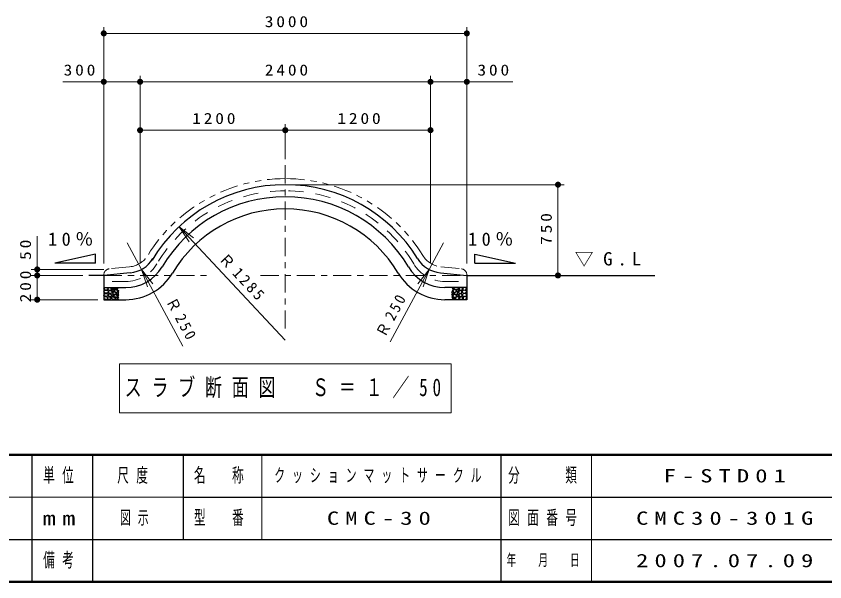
# Model space of a CAD drawing. Units: millimetres on the paper, scale 1:50. Extents: x -365 to 0, y -33 to 257.
# Drawn here: x -210.1 to -76.5, y 0 to 93.5 of the extents above; entities that cross this region are included whole.
import ezdxf

# ---------------------------------------------------------------- set-up
doc = ezdxf.new("R2010")
doc.units = ezdxf.units.MM
for name, pattern in [('USER1', [4.5, 2.5, -2]), ('USER2', [6, 3, -1, 1, -1]), ('USER3', [8, 3, -1, 1, -1, 1, -1])]:
    doc.linetypes.add(name, pattern=pattern)
doc.layers.add('LY_1', color=7, linetype='Continuous', lineweight=13)
doc.styles.add('ＭＳ ゴシック', font='')
doc.styles.get('ＭＳ ゴシック').set_extended_font_data('MS Gothic')

# ---------------------------------------------------------------- blocks, each defined once
blk = doc.blocks.new('open_arrow')
at = {"color": 0, "linetype": 'Continuous', "lineweight": -2}
blk.add_lwpolyline([(7.5, 1.25), (0, 0), (7.5, -1.25)], dxfattribs=at)
blk = doc.blocks.new('filled_dot')
at = {"color": 0, "linetype": 'Continuous', "lineweight": -2, "const_width": 1.25}
blk.add_lwpolyline([(-0.625, 0, 1), (0.625, 0, 1)], format="xyb", close=True, dxfattribs=at)

msp = doc.modelspace()

# ---------------------------------------------------------------- linework, layer by layer
at = {"layer": 'LY_1'}
for p, q in [((-195.629, 52.619), (-195.629, 91.619)), ((-135.629, 52.619), (-135.629, 91.619)), ((-195.629, 90.619), (-135.629, 90.619)), ((-189.626, 52.619), (-189.626, 83.619)), ((-141.632, 52.619), (-141.632, 83.619)), ((-202.407, 82.619), (-189.626, 82.619)), ((-189.626, 82.619), (-141.632, 82.619)), ((-141.632, 82.619), (-128.018, 82.619)), ((-165.629, 69.829), (-165.629, 75.619)), ((-165.629, 69.829), (-165.629, 75.619)), ((-189.626, 74.619), (-165.629, 74.619)), ((-141.632, 74.619), (-165.629, 74.619)), ((-164.629, 65.619), (-119.562, 65.619)), ((-120.562, 65.619), (-120.562, 50.619)), ((-165.629, 39.924), (-183.19, 58.681)), ((-206.629, 50.62), (-206.629, 57.1)), ((-191.759, 56.031), (-182.568, 38.936)), ((-139.499, 56.031), (-148.299, 39.664)), ((-195.629, 51.619), (-207.629, 51.619)), ((-199.074, 50.62), (-207.629, 50.62)), ((-199.074, 50.619), (-207.629, 50.619)), ((-206.629, 46.619), (-206.629, 50.619)), ((-196.629, 46.619), (-207.629, 46.619)), ((-193.029, 36.036), (-193.029, 27.902)), ((-138.229, 36.036), (-193.029, 36.036)), ((-138.229, 27.902), (-138.229, 36.036)), ((-193.029, 27.902), (-138.229, 27.902)), ((-169.5, 21), (-169.5, 7)), ((-115, 21), (-115, 0)), ((-237.5, 14), (-182.5, 14))]:
    msp.add_line(p, q, dxfattribs=at)
at = {"layer": 'LY_1', "linetype": 'USER2'}
for p, q in [((-165.629, 68.829), (-165.629, 41.187)), ((-195.629, 50.619), (-177.773, 50.619)), ((-169.724, 50.619), (-135.629, 50.619))]:
    msp.add_line(p, q, dxfattribs=at)
at = {"layer": 'LY_1', "lineweight": 25}
for p, q in [((-196.981, 54.114), (-203.691, 52.664)), ((-196.981, 52.664), (-196.981, 54.114)), ((-134.277, 52.664), (-134.277, 54.114)), ((-134.277, 54.114), (-127.567, 52.664)), ((-196.981, 52.664), (-203.691, 52.664)), ((-134.277, 52.664), (-127.567, 52.664)), ((-191.261, 51.056), (-195.629, 50.619)), ((-139.997, 51.056), (-135.629, 50.619)), ((-195.629, 50.619), (-198.074, 50.619)), ((-195.629, 50.619), (-195.629, 46.619)), ((-135.629, 50.719), (-135.629, 46.619)), ((-135.629, 50.619), (-104.564, 50.619)), ((-195.629, 48.619), (-192.008, 48.619)), ((-135.629, 48.619), (-139.25, 48.619)), ((-195.629, 46.619), (-192.008, 46.619)), ((-135.629, 46.619), (-139.25, 46.619)), ((-207.5, 21), (-207.5, 0)), ((-197.5, 21), (-197.5, 7)), ((-182.5, 21), (-182.5, 7)), ((-130, 21), (-130, 0)), ((-182.5, 14), (-70, 14)), ((-237.5, 7), (0, 7)), ((-197.5, 7), (-197.5, 0))]:
    msp.add_line(p, q, dxfattribs=at)
at = {"layer": 'LY_1', "linetype": 'USER3'}
for p, q in [((-191.361, 52.051), (-194.728, 51.714)), ((-139.897, 52.051), (-136.529, 51.714))]:
    msp.add_line(p, q, dxfattribs=at)
at = {"layer": 'LY_1', "linetype": 'USER1'}
for p, q in [((-192.008, 49.619), (-194.229, 49.619)), ((-139.25, 49.619), (-137.029, 49.619))]:
    msp.add_line(p, q, dxfattribs=at)
at = {"layer": 'LY_1', "lineweight": 50}
for p, q in [((-365, 21), (0, 21)), ((-365, 0), (0, 0))]:
    msp.add_line(p, q, dxfattribs=at)
at = {"layer": 'LY_1', "lineweight": 25}
for points in [[(-195.191, 47.713), (-195.43, 47.754), (-195.633, 47.967), (-195.43, 48.16), (-195.087, 48.165), (-194.864, 47.973), (-194.968, 47.76)], [(-195.181, 48.207), (-195.482, 48.243), (-195.622, 48.498), (-195.264, 48.618), (-194.983, 48.503), (-194.978, 48.269)], [(-194.531, 48.16), (-194.807, 48.186), (-194.957, 48.415), (-194.807, 48.592), (-194.583, 48.607), (-194.36, 48.441)], [(-194.484, 47.615), (-194.692, 47.635), (-194.879, 47.895), (-194.671, 48.119), (-194.344, 48.093), (-194.25, 47.724)], [(-194.058, 48.306), (-194.36, 48.436), (-194.058, 48.576), (-193.663, 48.571), (-193.429, 48.446), (-193.684, 48.295)], [(-194.302, 48.233), (-194.152, 48.316), (-193.918, 48.103), (-194.079, 47.932), (-194.328, 48.093)], [(-193.788, 47.9), (-193.913, 48.134), (-193.601, 48.28), (-193.31, 48.119), (-193.414, 47.807)], [(-137.47, 47.9), (-137.345, 48.134), (-137.657, 48.28), (-137.948, 48.119), (-137.844, 47.807)], [(-137.2, 48.306), (-136.898, 48.436), (-137.2, 48.576), (-137.595, 48.571), (-137.828, 48.446), (-137.574, 48.295)], [(-136.955, 48.233), (-137.106, 48.316), (-137.34, 48.103), (-137.179, 47.932), (-136.929, 48.093)], [(-136.773, 47.615), (-136.566, 47.635), (-136.379, 47.895), (-136.586, 48.119), (-136.914, 48.093), (-137.007, 47.724)], [(-136.727, 48.16), (-136.451, 48.186), (-136.301, 48.415), (-136.451, 48.592), (-136.675, 48.607), (-136.898, 48.441)], [(-136.067, 47.713), (-135.828, 47.754), (-135.625, 47.967), (-135.828, 48.16), (-136.171, 48.165), (-136.394, 47.973), (-136.29, 47.76)], [(-136.077, 48.207), (-135.776, 48.243), (-135.635, 48.498), (-135.994, 48.618), (-136.275, 48.503), (-136.28, 48.269)], [(-195.253, 47.126), (-195.622, 47.303), (-195.513, 47.589), (-195.02, 47.646), (-194.879, 47.298)], [(-195.222, 46.622), (-195.575, 46.778), (-195.58, 47.085), (-195.325, 47.126), (-195.008, 47.017), (-195.034, 46.721)], [(-194.625, 46.632), (-194.932, 46.716), (-194.937, 47.027), (-194.677, 47.142), (-194.345, 46.871)], [(-194.593, 47.131), (-194.833, 47.204), (-194.864, 47.412), (-194.614, 47.62), (-194.276, 47.391), (-194.417, 47.157)], [(-193.849, 46.632), (-194.135, 46.643), (-194.353, 46.851), (-194.275, 47.079), (-193.953, 47.105), (-193.677, 46.84)], [(-193.944, 47.303), (-194.121, 47.152), (-194.276, 47.365), (-194.074, 47.526), (-193.933, 47.365)], [(-193.689, 47.464), (-194.048, 47.521), (-194.214, 47.828), (-193.809, 47.9), (-193.59, 47.672)], [(-193.611, 47.448), (-193.336, 47.334), (-193.377, 47.069), (-193.559, 47.017), (-193.902, 47.095), (-193.902, 47.37)], [(-193.357, 46.908), (-193.351, 46.705), (-193.538, 46.627), (-193.689, 46.871), (-193.528, 47.017)], [(-193.268, 47.609), (-193.424, 47.422), (-193.585, 47.677), (-193.346, 47.796)], [(-137.99, 47.609), (-137.834, 47.422), (-137.673, 47.677), (-137.912, 47.796)], [(-137.647, 47.448), (-137.922, 47.334), (-137.88, 47.069), (-137.699, 47.017), (-137.356, 47.095), (-137.356, 47.37)], [(-137.901, 46.908), (-137.906, 46.705), (-137.719, 46.627), (-137.569, 46.871), (-137.73, 47.017)], [(-137.569, 47.464), (-137.21, 47.521), (-137.044, 47.828), (-137.449, 47.9), (-137.667, 47.672)], [(-137.409, 46.632), (-137.123, 46.643), (-136.905, 46.851), (-136.983, 47.079), (-137.305, 47.105), (-137.581, 46.84)], [(-137.314, 47.303), (-137.137, 47.152), (-136.981, 47.365), (-137.184, 47.526), (-137.324, 47.365)], [(-136.664, 47.131), (-136.425, 47.204), (-136.394, 47.412), (-136.644, 47.62), (-136.981, 47.391), (-136.841, 47.157)], [(-136.632, 46.632), (-136.326, 46.716), (-136.321, 47.027), (-136.58, 47.142), (-136.913, 46.871)], [(-136.004, 47.126), (-135.635, 47.303), (-135.744, 47.589), (-136.238, 47.646), (-136.379, 47.298)], [(-136.036, 46.622), (-135.683, 46.778), (-135.678, 47.085), (-135.932, 47.126), (-136.249, 47.017), (-136.223, 46.721)]]:
    msp.add_lwpolyline(points, close=True, dxfattribs=at)
for points in [[(-193.139, 48.13), (-193.311, 48.104), (-193.347, 48.385), (-193.259, 48.572), (-193.124, 48.608)], [(-138.119, 48.13), (-137.947, 48.104), (-137.911, 48.385), (-137.999, 48.572), (-138.134, 48.608)], [(-193.129, 46.628), (-193.285, 46.753), (-193.347, 46.961), (-193.134, 47.013)], [(-193.124, 47.065), (-193.217, 47.023), (-193.29, 47.257), (-193.145, 47.361)], [(-193.134, 47.372), (-193.254, 47.527), (-193.202, 47.735), (-193.124, 47.766)], [(-193.124, 47.824), (-193.238, 47.943), (-193.129, 48.089)], [(-138.134, 47.824), (-138.02, 47.943), (-138.129, 48.089)], [(-138.124, 47.372), (-138.004, 47.527), (-138.056, 47.735), (-138.134, 47.766)], [(-138.134, 47.065), (-138.041, 47.023), (-137.968, 47.257), (-138.113, 47.361)], [(-138.129, 46.628), (-137.973, 46.753), (-137.911, 46.961), (-138.124, 47.013)]]:
    msp.add_lwpolyline(points, dxfattribs=at)
at = {"layer": 'LY_1', "linetype": 'USER3'}
for centre, radius, start, end in [((-165.629, 39.924), 26.695, 90, 148.34983), ((-165.629, 39.924), 26.695, 31.65018, 90), ((-191.759, 56.031), 4, 275.71059, 328.34983), ((-139.499, 56.031), 4, 211.65017, 264.28941), ((-194.629, 50.719), 1, 95.71059, 180), ((-136.629, 50.719), 1, 0, 84.28941)]:
    msp.add_arc(centre, radius, start, end, dxfattribs=at)
at = {"layer": 'LY_1', "lineweight": 25}
for centre, radius, start, end in [((-165.629, 39.924), 25.695, 90, 149.00331), ((-165.629, 39.924), 25.695, 31.65018, 90), ((-165.629, 39.924), 23.695, 90, 149.24884), ((-165.629, 39.924), 23.695, 30.75116, 90), ((-165.629, 39.924), 21.695, 90, 149.24884), ((-165.629, 39.924), 21.695, 30.75116, 90), ((-191.759, 56.031), 5, 275.71059, 328.34983), ((-139.499, 56.031), 5, 211.65017, 264.28941), ((-192.008, 55.619), 7, 270, 329.24884), ((-192.008, 55.619), 9, 270, 329.24884), ((-139.25, 55.619), 9, 210.75116, 270), ((-139.25, 55.619), 7, 210.75116, 270)]:
    msp.add_arc(centre, radius, start, end, dxfattribs=at)
at = {"layer": 'LY_1', "linetype": 'USER1'}
for centre, radius, start, end in [((-165.629, 39.924), 24.695, 90, 149.24884), ((-165.629, 39.924), 24.695, 30.75116, 90), ((-192.008, 55.619), 6, 270, 329.24884), ((-139.25, 55.619), 6, 210.75116, 270)]:
    msp.add_arc(centre, radius, start, end, dxfattribs=at)

# ---------------------------------------------------------------- block references
at = {"layer": 'LY_1', "xscale": 0.4, "yscale": 0.4}
for p in [(-195.629, 90.619), (-195.629, 82.619), (-189.626, 82.619), (-141.632, 82.619), (-189.626, 74.619), (-165.629, 74.619)]:
    msp.add_blockref('filled_dot', p, dxfattribs=at)
for name, p, rotation in [('filled_dot', (-135.629, 90.619), 180), ('filled_dot', (-189.626, 82.619), 180), ('filled_dot', (-141.632, 82.619), 180), ('filled_dot', (-135.629, 82.619), 180), ('filled_dot', (-165.629, 74.619), 180), ('filled_dot', (-141.632, 74.619), 180), ('filled_dot', (-120.562, 65.619), 270), ('open_arrow', (-183.19, 58.681), 313.1), ('filled_dot', (-206.629, 51.619), 270), ('filled_dot', (-206.629, 50.62), 90), ('filled_dot', (-206.629, 50.619), 270), ('open_arrow', (-189.391, 51.627), 298.3), ('open_arrow', (-141.867, 51.627), 241.7), ('filled_dot', (-120.562, 50.619), 90), ('filled_dot', (-206.629, 46.619), 90)]:
    msp.add_blockref(name, p, dxfattribs=dict(at, rotation=rotation))

# ---------------------------------------------------------------- texts
at = {"layer": 'LY_1', "style": 'ＭＳ ゴシック'}
for s, insert, char_height, attachment_point in [('\\T1.33;\\W1.15;3000', (-165.206, 91.619), 1.833, 8), ('\\T1.33;\\W1.15;300', (-199.407, 83.619), 1.833, 8), ('\\T1.33;\\W1.15;2400', (-165.201, 83.619), 1.833, 8), ('\\T1.33;\\W1.15;300', (-131.018, 83.619), 1.833, 8), ('\\T1.33;\\W1.15;1200', (-177.206, 75.619), 1.833, 8), ('\\T1.33;\\W1.15;1200', (-153.209, 75.619), 1.833, 8), ('\\T1.5;10％', (-204.836, 56.609), 2.199, 4), ('\\T1.5;10％', (-135.422, 56.609), 2.199, 4), ('\\T1.5;\\W1.05;▽G.L', (-111.923, 53.271), 2.199, 5), ('\\T1.58;\\W0.7;スラブ断面図\u3000Ｓ＝１／50', (-165.629, 31.969), 2.933, 5), ('\\T1.64;\\W0.6;単位', (-202.5, 17.5), 2.346, 5), ('\\T1.64;\\W0.6;尺度', (-190.25, 17.5), 2.346, 5), ('\\T1.64;\\W0.6;名\u3000称', (-176, 17.5), 2.346, 5), ('\\T1.64;\\W0.6;クッションマットサークル', (-149.75, 17.5), 2.199, 5), ('\\T1.64;\\W0.6;分\u3000\u3000類', (-122.5, 17.5), 2.346, 5), ('\\T1.5;\\W1.35;F-STD01', (-92.5, 17.5), 2.199, 5), ('\\T1.64;\\W0.6;型\u3000番', (-176, 10.5), 2.346, 5), ('\\T1.64;\\W0.6;図面番号', (-122.5, 10.5), 2.346, 5), ('\\T1.5;\\W1.35;mm', (-202.5, 10.5), 2.346, 5), ('\\T1.64;\\W0.6;図示', (-190, 10.5), 2.199, 5), ('\\T1.5;\\W1.35;CMC-30', (-158.75, 10.5), 2.199, 4), ('\\T1.5;\\W1.35;CMC30-301G', (-92.5, 10.5), 2.199, 5), ('\\T1.64;\\W0.6;備考', (-202.5, 3.5), 2.346, 5), ('\\T1.64;\\W0.6;年\u3000月\u3000日', (-122.5, 3.5), 1.906, 5), ('\\T1.5;\\W1.35;2007.07.09', (-92.5, 3.5), 2.199, 5)]:
    msp.add_mtext(s, dxfattribs=dict(at, insert=insert, char_height=char_height, attachment_point=attachment_point))
at = {"layer": 'LY_1', "char_height": 1.833, "attachment_point": 8, "style": 'ＭＳ ゴシック'}
for s, insert, rotation in [('\\T1.33;\\W1.15;750', (-121.562, 58.534), 90), ('\\T1.34;\\W1.15;50', (-207.629, 55.1), 90), ('\\T1.33;Ｒ1285', (-173.387, 49.674), 313.115), ('\\T1.33;\\W1.15;200', (-207.629, 49.036), 90), ('\\T1.33;\\W0.95;Ｒ250', (-147.285, 43.661), 61.736), ('\\T1.33;\\W0.95;Ｒ250', (-183.581, 42.933), 298.264)]:
    msp.add_mtext(s, dxfattribs=dict(at, insert=insert, rotation=rotation))

doc.saveas('drawing.dxf')
